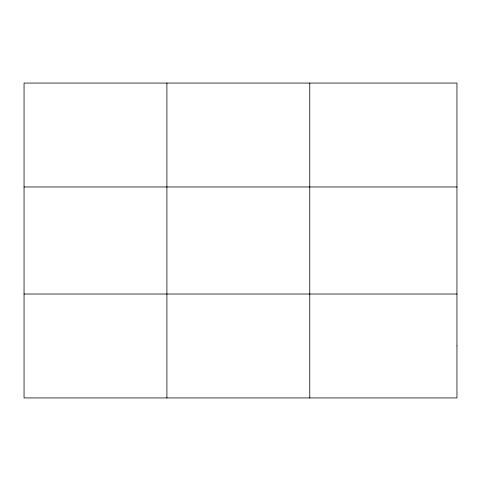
<?xml version="1.0" encoding="UTF-8"?>
<svg xmlns="http://www.w3.org/2000/svg" width="481" height="481" viewBox="0 0 481 481"><rect width="100%" height="100%" fill="white"/><g stroke="black" fill="none" stroke-linecap="round" stroke-linejoin="round"><path stroke-width="0.72" d="M166.907 83.063L166.907 397.937M309.764 83.063L309.764 397.937M24.05 186.971L456.95 186.971M24.05 294.029L456.95 294.029M456.95 345.983L456.95 397.937L24.05 397.937L24.05 83.063L456.95 83.063L456.95 345.983"/></g></svg>
